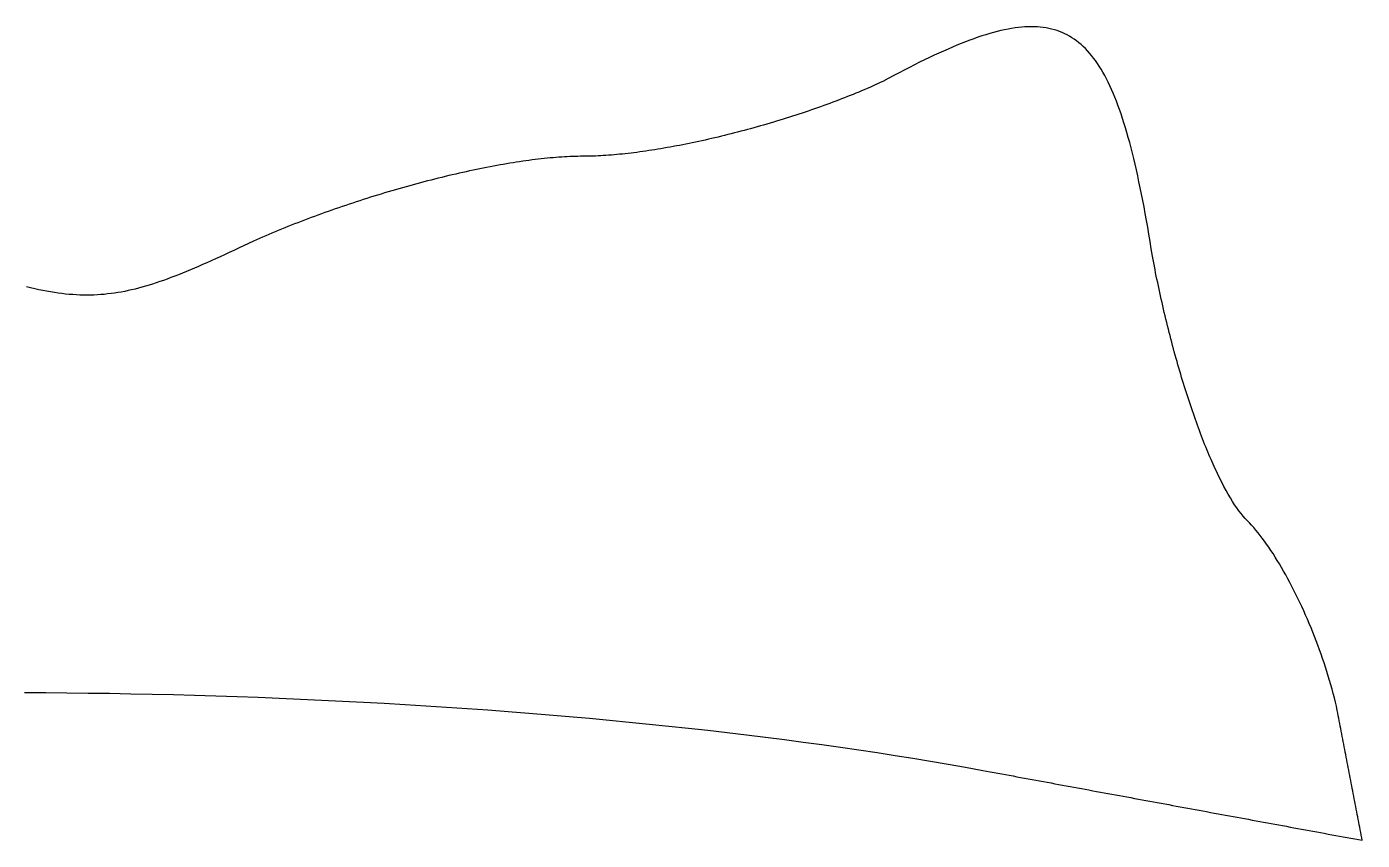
# Model space of a CAD drawing. Header units: metres. Extents: x 0 to 2740, y 0 to 1840.
# Drawn here: x 1309.6 to 1577, y 1643 to 1806 of the extents above; entities that cross this region are included whole.
import ezdxf

# ---------------------------------------------------------------- set-up
doc = ezdxf.new("R2010")
doc.units = ezdxf.units.M

msp = doc.modelspace()

# ---------------------------------------------------------------- linework, layer by layer
msp.add_lwpolyline([(1309.136704, 1672.614208), (1313.396351, 1672.589477), (1317.657432, 1672.551864), (1321.919125, 1672.501375), (1326.180608, 1672.438016), (1330.441059, 1672.361793), (1334.699656, 1672.272712), (1338.955577, 1672.170779), (1343.208, 1672.056), (1347.456103, 1671.928381), (1351.699064, 1671.787928), (1355.936061, 1671.634647), (1360.166272, 1671.468544), (1364.388875, 1671.289625), (1368.603048, 1671.097896), (1372.807969, 1670.893363), (1377.002816, 1670.676032), (1381.186767, 1670.445909), (1385.359, 1670.203), (1389.518693, 1669.947311), (1393.665024, 1669.678848), (1397.797171, 1669.397617), (1401.914312, 1669.103624), (1406.015625, 1668.796875), (1410.100288, 1668.477376), (1414.167479, 1668.145133), (1418.216376, 1667.800152), (1422.246157, 1667.442439), (1426.256, 1667.072), (1430.245083, 1666.688841), (1434.212584, 1666.292968), (1438.157681, 1665.884387), (1442.079552, 1665.463104), (1445.977375, 1665.029125), (1449.850328, 1664.582456), (1453.697589, 1664.123103), (1457.518336, 1663.651072), (1461.311747, 1663.166369), (1465.077, 1662.669), (1468.813273, 1662.158971), (1472.519744, 1661.636288), (1476.195591, 1661.100957), (1479.839992, 1660.552984), (1483.452125, 1659.992375), (1487.031168, 1659.419136), (1490.576299, 1658.833273), (1494.086696, 1658.234792), (1497.561537, 1657.623699), (1501, 1657), (1501.76, 1656.86), (1502.52, 1656.72), (1503.28, 1656.58), (1504.04, 1656.44), (1504.8, 1656.3), (1505.56, 1656.16), (1506.32, 1656.02), (1507.08, 1655.88), (1507.84, 1655.74), (1508.6, 1655.6), (1509.36, 1655.46), (1510.12, 1655.32), (1510.88, 1655.18), (1511.64, 1655.04), (1512.4, 1654.9), (1513.16, 1654.76), (1513.92, 1654.62), (1514.68, 1654.48), (1515.44, 1654.34), (1516.2, 1654.2), (1516.96, 1654.06), (1517.72, 1653.92), (1518.48, 1653.78), (1519.24, 1653.64), (1520, 1653.5), (1520.76, 1653.36), (1521.52, 1653.22), (1522.28, 1653.08), (1523.04, 1652.94), (1523.8, 1652.8), (1524.56, 1652.66), (1525.32, 1652.52), (1526.08, 1652.38), (1526.84, 1652.24), (1527.6, 1652.1), (1528.36, 1651.96), (1529.12, 1651.82), (1529.88, 1651.68), (1530.64, 1651.54), (1531.4, 1651.4), (1532.16, 1651.26), (1532.92, 1651.12), (1533.68, 1650.98), (1534.44, 1650.84), (1535.2, 1650.7), (1535.96, 1650.56), (1536.72, 1650.42), (1537.48, 1650.28), (1538.24, 1650.14), (1539, 1650), (1539.76, 1649.86), (1540.52, 1649.72), (1541.28, 1649.58), (1542.04, 1649.44), (1542.8, 1649.3), (1543.56, 1649.16), (1544.32, 1649.02), (1545.08, 1648.88), (1545.84, 1648.74), (1546.6, 1648.6), (1547.36, 1648.46), (1548.12, 1648.32), (1548.88, 1648.18), (1549.64, 1648.04), (1550.4, 1647.9), (1551.16, 1647.76), (1551.92, 1647.62), (1552.68, 1647.48), (1553.44, 1647.34), (1554.2, 1647.2), (1554.96, 1647.06), (1555.72, 1646.92), (1556.48, 1646.78), (1557.24, 1646.64), (1558, 1646.5), (1558.76, 1646.36), (1559.52, 1646.22), (1560.28, 1646.08), (1561.04, 1645.94), (1561.8, 1645.8), (1562.56, 1645.66), (1563.32, 1645.52), (1564.08, 1645.38), (1564.84, 1645.24), (1565.6, 1645.1), (1566.36, 1644.96), (1567.12, 1644.82), (1567.88, 1644.68), (1568.64, 1644.54), (1569.4, 1644.4), (1570.16, 1644.26), (1570.92, 1644.12), (1571.68, 1643.98), (1572.44, 1643.84), (1573.2, 1643.7), (1573.96, 1643.56), (1574.72, 1643.42), (1575.48, 1643.28), (1576.24, 1643.14), (1577, 1643), (1576.9, 1643.52), (1576.8, 1644.04), (1576.7, 1644.56), (1576.6, 1645.08), (1576.5, 1645.6), (1576.4, 1646.12), (1576.3, 1646.64), (1576.2, 1647.16), (1576.1, 1647.68), (1576, 1648.2), (1575.9, 1648.72), (1575.8, 1649.24), (1575.7, 1649.76), (1575.6, 1650.28), (1575.5, 1650.8), (1575.4, 1651.32), (1575.3, 1651.84), (1575.2, 1652.36), (1575.1, 1652.88), (1575, 1653.4), (1574.9, 1653.92), (1574.8, 1654.44), (1574.7, 1654.96), (1574.6, 1655.48), (1574.5, 1656), (1574.4, 1656.52), (1574.3, 1657.04), (1574.2, 1657.56), (1574.1, 1658.08), (1574, 1658.6), (1573.9, 1659.12), (1573.8, 1659.64), (1573.7, 1660.16), (1573.6, 1660.68), (1573.5, 1661.2), (1573.4, 1661.72), (1573.3, 1662.24), (1573.2, 1662.76), (1573.1, 1663.28), (1573, 1663.8), (1572.9, 1664.32), (1572.8, 1664.84), (1572.7, 1665.36), (1572.6, 1665.88), (1572.5, 1666.4), (1572.4, 1666.92), (1572.3, 1667.44), (1572.2, 1667.96), (1572.1, 1668.48), (1572, 1669), (1571.814048, 1669.843496), (1571.616384, 1670.693568), (1571.407296, 1671.549592), (1571.187072, 1672.410944), (1570.956, 1673.277), (1570.714368, 1674.147136), (1570.462464, 1675.020728), (1570.200576, 1675.897152), (1569.928992, 1676.775784), (1569.648, 1677.656), (1569.357888, 1678.537176), (1569.058944, 1679.418688), (1568.751456, 1680.299912), (1568.435712, 1681.180224), (1568.112, 1682.059), (1567.780608, 1682.935616), (1567.441824, 1683.809448), (1567.095936, 1684.679872), (1566.743232, 1685.546264), (1566.384, 1686.408), (1566.018528, 1687.264456), (1565.647104, 1688.115008), (1565.270016, 1688.959032), (1564.887552, 1689.795904), (1564.5, 1690.625), (1564.107648, 1691.445696), (1563.710784, 1692.257368), (1563.309696, 1693.059392), (1562.904672, 1693.851144), (1562.496, 1694.632), (1562.083968, 1695.401336), (1561.668864, 1696.158528), (1561.250976, 1696.902952), (1560.830592, 1697.633984), (1560.408, 1698.351), (1559.983488, 1699.053376), (1559.557344, 1699.740488), (1559.129856, 1700.411712), (1558.701312, 1701.066424), (1558.272, 1701.704), (1557.842208, 1702.323816), (1557.412224, 1702.925248), (1556.982336, 1703.507672), (1556.552832, 1704.070464), (1556.124, 1704.613), (1555.696128, 1705.134656), (1555.269504, 1705.634808), (1554.844416, 1706.112832), (1554.421152, 1706.568104), (1554, 1707), (1553.57884, 1707.440248), (1553.15552, 1707.920384), (1552.73028, 1708.439496), (1552.30336, 1708.996672), (1551.875, 1709.591), (1551.44544, 1710.221568), (1551.01492, 1710.887464), (1550.58368, 1711.587776), (1550.15196, 1712.321592), (1549.72, 1713.088), (1549.28804, 1713.886088), (1548.85632, 1714.714944), (1548.42508, 1715.573656), (1547.99456, 1716.461312), (1547.779645, 1716.915709), (1547.565, 1717.377), (1547.350655, 1717.845071), (1547.13664, 1718.319808), (1546.922985, 1718.801097), (1546.70972, 1719.288824), (1546.496875, 1719.782875), (1546.28448, 1720.283136), (1546.072565, 1720.789493), (1545.86116, 1721.301832), (1545.650295, 1721.820039), (1545.44, 1722.344), (1545.230305, 1722.873601), (1545.02124, 1723.408728), (1544.812835, 1723.949267), (1544.60512, 1724.495104), (1544.398125, 1725.046125), (1544.19188, 1725.602216), (1543.986415, 1726.163263), (1543.78176, 1726.729152), (1543.577945, 1727.299769), (1543.375, 1727.875), (1543.172955, 1728.454731), (1542.97184, 1729.038848), (1542.771685, 1729.627237), (1542.57252, 1730.219784), (1542.374375, 1730.816375), (1542.17728, 1731.416896), (1541.981265, 1732.021233), (1541.78636, 1732.629272), (1541.592595, 1733.240899), (1541.4, 1733.856), (1541.208605, 1734.474461), (1541.01844, 1735.096168), (1540.829535, 1735.721007), (1540.64192, 1736.348864), (1540.455625, 1736.979625), (1540.27068, 1737.613176), (1540.087115, 1738.249403), (1539.90496, 1738.888192), (1539.724245, 1739.529429), (1539.545, 1740.173), (1539.367255, 1740.818791), (1539.19104, 1741.466688), (1539.016385, 1742.116577), (1538.84332, 1742.768344), (1538.671875, 1743.421875), (1538.50208, 1744.077056), (1538.333965, 1744.733773), (1538.16756, 1745.391912), (1538.002895, 1746.051359), (1537.84, 1746.712), (1537.678905, 1747.373721), (1537.51964, 1748.036408), (1537.362235, 1748.699947), (1537.20672, 1749.364224), (1537.053125, 1750.029125), (1536.90148, 1750.694536), (1536.751815, 1751.360343), (1536.60416, 1752.026432), (1536.458545, 1752.692689), (1536.315, 1753.359), (1536.173555, 1754.025251), (1536.03424, 1754.691328), (1535.897085, 1755.357117), (1535.76212, 1756.022504), (1535.629375, 1756.687375), (1535.49888, 1757.351616), (1535.370665, 1758.015113), (1535.24476, 1758.677752), (1535.121195, 1759.339419), (1535, 1760), (1534.759673, 1761.48652), (1534.518584, 1762.94616), (1534.276571, 1764.37904), (1534.033472, 1765.78528), (1533.789125, 1767.165), (1533.543368, 1768.51832), (1533.296039, 1769.84536), (1533.046976, 1771.14624), (1532.796017, 1772.42108), (1532.543, 1773.67), (1532.287763, 1774.89312), (1532.030144, 1776.09056), (1531.769981, 1777.26244), (1531.507112, 1778.40888), (1531.241375, 1779.53), (1530.972608, 1780.62592), (1530.700649, 1781.69676), (1530.425336, 1782.74264), (1530.146507, 1783.76368), (1529.864, 1784.76), (1529.577653, 1785.73172), (1529.287304, 1786.67896), (1528.992791, 1787.60184), (1528.693952, 1788.50048), (1528.390625, 1789.375), (1528.082648, 1790.22552), (1527.769859, 1791.05216), (1527.452096, 1791.85504), (1527.129197, 1792.63428), (1526.801, 1793.39), (1526.467343, 1794.12232), (1526.128064, 1794.83136), (1525.783001, 1795.51724), (1525.431992, 1796.18008), (1525.074875, 1796.82), (1524.711488, 1797.43712), (1524.341669, 1798.03156), (1523.965256, 1798.60344), (1523.582087, 1799.15288), (1523.192, 1799.68), (1522.794833, 1800.18492), (1522.390424, 1800.66776), (1521.978611, 1801.12864), (1521.559232, 1801.56768), (1521.132125, 1801.985), (1520.697128, 1802.38072), (1520.254079, 1802.75496), (1519.802816, 1803.10784), (1519.343177, 1803.43948), (1518.875, 1803.75), (1518.398123, 1804.03952), (1517.912384, 1804.30816), (1517.417621, 1804.55604), (1516.913672, 1804.78328), (1516.400375, 1804.99), (1515.877568, 1805.17632), (1515.345089, 1805.34236), (1514.802776, 1805.48824), (1514.250467, 1805.61408), (1513.688, 1805.72), (1513.115213, 1805.80612), (1512.531944, 1805.87256), (1511.938031, 1805.91944), (1511.333312, 1805.94688), (1510.717625, 1805.955), (1510.090808, 1805.94392), (1509.452699, 1805.91376), (1508.803136, 1805.86464), (1508.141957, 1805.79668), (1507.469, 1805.71), (1506.784103, 1805.60472), (1506.087104, 1805.48096), (1505.377841, 1805.33884), (1504.656152, 1805.17848), (1503.921875, 1805), (1503.174848, 1804.80352), (1502.414909, 1804.58916), (1501.641896, 1804.35704), (1500.855647, 1804.10728), (1500.056, 1803.84), (1499.242793, 1803.55532), (1498.415864, 1803.25336), (1497.575051, 1802.93424), (1496.720192, 1802.59808), (1495.851125, 1802.245), (1494.967688, 1801.87512), (1494.069719, 1801.48856), (1493.157056, 1801.08544), (1492.229537, 1800.66588), (1491.287, 1800.23), (1490.329283, 1799.77792), (1489.356224, 1799.30976), (1488.367661, 1798.82564), (1487.363432, 1798.32568), (1486.343375, 1797.81), (1485.307328, 1797.27872), (1484.255129, 1796.73196), (1483.186616, 1796.16984), (1482.101627, 1795.59248), (1481, 1795), (1480.487021, 1794.760306), (1479.968168, 1794.521248), (1479.443567, 1794.282862), (1478.913344, 1794.045184), (1478.377625, 1793.80825), (1477.836536, 1793.572096), (1477.290203, 1793.336758), (1476.738752, 1793.102272), (1476.182309, 1792.868674), (1475.621, 1792.636), (1475.054951, 1792.404286), (1474.484288, 1792.173568), (1473.909137, 1791.943882), (1473.329624, 1791.715264), (1472.745875, 1791.48775), (1472.158016, 1791.261376), (1471.566173, 1791.036178), (1470.970472, 1790.812192), (1470.371039, 1790.589454), (1469.768, 1790.368), (1469.161481, 1790.147866), (1468.551608, 1789.929088), (1467.938507, 1789.711702), (1467.322304, 1789.495744), (1466.703125, 1789.28125), (1466.081096, 1789.068256), (1465.456343, 1788.856798), (1464.828992, 1788.646912), (1464.199169, 1788.438634), (1463.567, 1788.232), (1462.932611, 1788.027046), (1462.296128, 1787.823808), (1461.657677, 1787.622322), (1461.017384, 1787.422624), (1460.375375, 1787.22475), (1459.731776, 1787.028736), (1459.086713, 1786.834618), (1458.440312, 1786.642432), (1457.792699, 1786.452214), (1457.144, 1786.264), (1456.494341, 1786.077826), (1455.843848, 1785.893728), (1455.192647, 1785.711742), (1454.540864, 1785.531904), (1453.888625, 1785.35425), (1453.236056, 1785.178816), (1452.583283, 1785.005638), (1451.930432, 1784.834752), (1451.277629, 1784.666194), (1450.625, 1784.5), (1449.972671, 1784.336206), (1449.320768, 1784.174848), (1448.669417, 1784.015962), (1448.018744, 1783.859584), (1447.368875, 1783.70575), (1446.719936, 1783.554496), (1446.072053, 1783.405858), (1445.425352, 1783.259872), (1444.779959, 1783.116574), (1444.136, 1782.976), (1443.493601, 1782.838186), (1442.852888, 1782.703168), (1442.213987, 1782.570982), (1441.577024, 1782.441664), (1440.942125, 1782.31525), (1440.309416, 1782.191776), (1439.679023, 1782.071278), (1439.051072, 1781.953792), (1438.425689, 1781.839354), (1437.803, 1781.728), (1437.183131, 1781.619766), (1436.566208, 1781.514688), (1435.952357, 1781.412802), (1435.341704, 1781.314144), (1434.734375, 1781.21875), (1434.130496, 1781.126656), (1433.530193, 1781.037898), (1432.933592, 1780.952512), (1432.340819, 1780.870534), (1431.752, 1780.792), (1431.167261, 1780.716946), (1430.586728, 1780.645408), (1430.010527, 1780.577422), (1429.438784, 1780.513024), (1428.871625, 1780.45225), (1428.309176, 1780.395136), (1427.751563, 1780.341718), (1427.198912, 1780.292032), (1426.651349, 1780.246114), (1426.109, 1780.204), (1425.571991, 1780.165726), (1425.040448, 1780.131328), (1424.514497, 1780.100842), (1423.994264, 1780.074304), (1423.479875, 1780.05175), (1422.971456, 1780.033216), (1422.469133, 1780.018738), (1421.483279, 1780.002094), (1420.486421, 1779.997607), (1419.965768, 1779.990456), (1419.438167, 1779.978589), (1418.903744, 1779.962048), (1418.362625, 1779.940875), (1417.814936, 1779.915112), (1417.260803, 1779.884801), (1416.700352, 1779.849984), (1416.133709, 1779.810703), (1415.561, 1779.767), (1414.982351, 1779.718917), (1414.397888, 1779.666496), (1413.807737, 1779.609779), (1413.212024, 1779.548808), (1412.610875, 1779.483625), (1412.004416, 1779.414272), (1411.392773, 1779.340791), (1410.776072, 1779.263224), (1410.154439, 1779.181613), (1409.528, 1779.096), (1408.896881, 1779.006427), (1408.261208, 1778.912936), (1407.621107, 1778.815569), (1406.976704, 1778.714368), (1406.328125, 1778.609375), (1405.675496, 1778.500632), (1405.018943, 1778.388181), (1404.358592, 1778.272064), (1403.694569, 1778.152323), (1403.027, 1778.029), (1402.356011, 1777.902137), (1401.681728, 1777.771776), (1401.004277, 1777.637959), (1400.323784, 1777.500728), (1399.640375, 1777.360125), (1398.954176, 1777.216192), (1398.265313, 1777.068971), (1397.573912, 1776.918504), (1396.880099, 1776.764833), (1396.184, 1776.608), (1395.485741, 1776.448047), (1394.785448, 1776.285016), (1394.083247, 1776.118949), (1393.379264, 1775.949888), (1392.673625, 1775.777875), (1391.966456, 1775.602952), (1391.257883, 1775.425161), (1390.548032, 1775.244544), (1389.837029, 1775.061143), (1389.125, 1774.875), (1388.412071, 1774.686157), (1387.698368, 1774.494656), (1386.984017, 1774.300539), (1386.269144, 1774.103848), (1385.553875, 1773.904625), (1384.838336, 1773.702912), (1384.122653, 1773.498751), (1383.406952, 1773.292184), (1382.691359, 1773.083253), (1381.976, 1772.872), (1381.261001, 1772.658467), (1380.546488, 1772.442696), (1379.832587, 1772.224729), (1379.119424, 1772.004608), (1378.407125, 1771.782375), (1377.695816, 1771.558072), (1376.985623, 1771.331741), (1376.276672, 1771.103424), (1375.569089, 1770.873163), (1374.863, 1770.641), (1374.158531, 1770.406977), (1373.455808, 1770.171136), (1372.754957, 1769.933519), (1372.056104, 1769.694168), (1371.359375, 1769.453125), (1370.664896, 1769.210432), (1369.972793, 1768.966131), (1369.283192, 1768.720264), (1368.596219, 1768.472873), (1367.912, 1768.224), (1367.230661, 1767.973687), (1366.552328, 1767.721976), (1365.877127, 1767.468909), (1365.205184, 1767.214528), (1364.536625, 1766.958875), (1363.871576, 1766.701992), (1363.210163, 1766.443921), (1362.552512, 1766.184704), (1361.898749, 1765.924383), (1361.249, 1765.663), (1360.603391, 1765.400597), (1359.962048, 1765.137216), (1359.325097, 1764.872899), (1358.692664, 1764.607688), (1358.064875, 1764.341625), (1357.441856, 1764.074752), (1356.823733, 1763.807111), (1356.210632, 1763.538744), (1355.602679, 1763.269693), (1355, 1763), (1353.989509, 1762.524812), (1352.997672, 1762.059296), (1352.023943, 1761.603524), (1351.067776, 1761.157568), (1350.128625, 1760.7215), (1349.205944, 1760.295392), (1348.299187, 1759.879316), (1347.407808, 1759.473344), (1346.531261, 1759.077548), (1345.669, 1758.692), (1344.820479, 1758.316772), (1343.985152, 1757.951936), (1343.162473, 1757.597564), (1342.351896, 1757.253728), (1341.552875, 1756.9205), (1340.764864, 1756.597952), (1339.987317, 1756.286156), (1339.219688, 1755.985184), (1338.461431, 1755.695108), (1337.712, 1755.416), (1336.970849, 1755.147932), (1336.237432, 1754.890976), (1335.511203, 1754.645204), (1334.791616, 1754.410688), (1334.078125, 1754.1875), (1333.370184, 1753.975712), (1332.667247, 1753.775396), (1331.968768, 1753.586624), (1331.274201, 1753.409468), (1330.583, 1753.244), (1329.894619, 1753.090292), (1329.208512, 1752.948416), (1328.524133, 1752.818444), (1327.840936, 1752.700448), (1327.158375, 1752.5945), (1326.475904, 1752.500672), (1325.792977, 1752.419036), (1325.109048, 1752.349664), (1324.423571, 1752.292628), (1323.736, 1752.248), (1323.045789, 1752.215852), (1322.352392, 1752.196256), (1321.655263, 1752.189284), (1320.953856, 1752.195008), (1320.247625, 1752.2135), (1319.536024, 1752.244832), (1318.818507, 1752.289076), (1318.094528, 1752.346304), (1317.363541, 1752.416588), (1316.625, 1752.5), (1315.878359, 1752.596612), (1315.123072, 1752.706496), (1314.358593, 1752.829724), (1313.584376, 1752.966368), (1312.799875, 1753.1165), (1312.004544, 1753.280192), (1311.197837, 1753.457516), (1310.379208, 1753.648544), (1309.548111, 1753.853348)])

doc.saveas('drawing.dxf')
